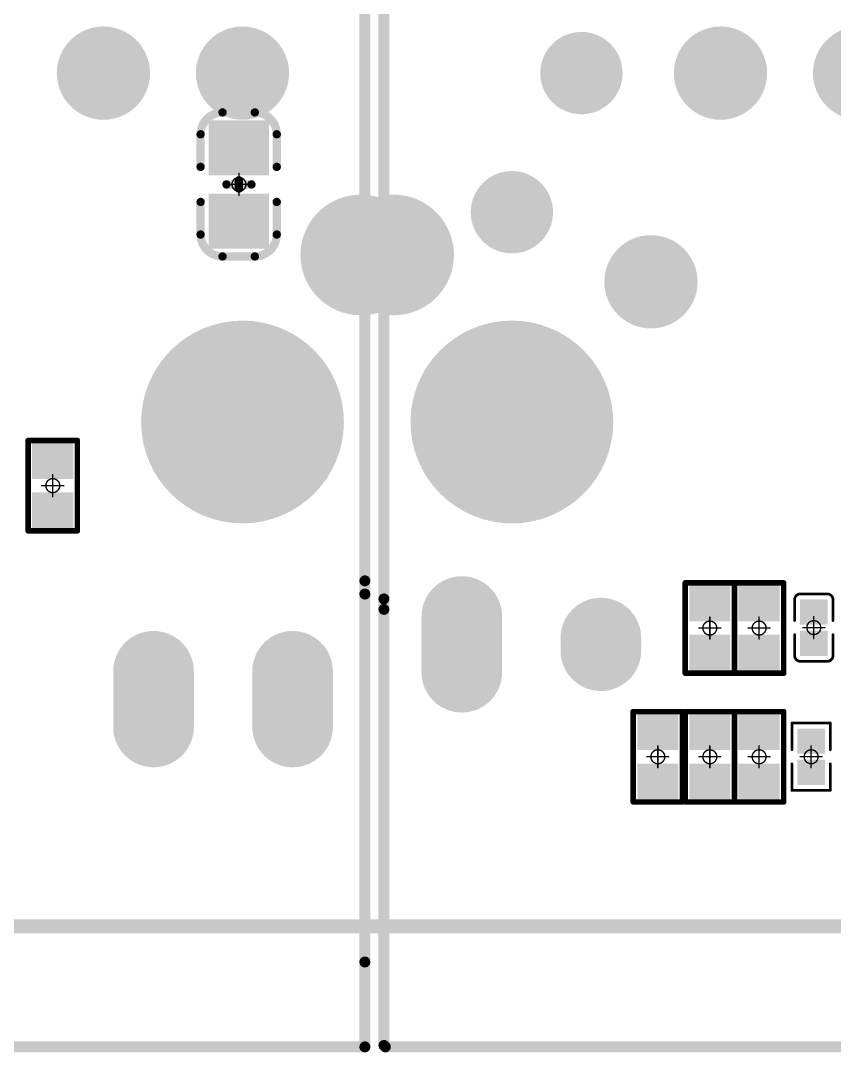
# Model space of a CAD drawing. Header units: millimetres. Extents: x 19.13 to 23.12, y 5.07 to 8.34.
# Drawn here: x 21.675 to 22.26, y 5.068 to 5.81 of the extents above; entities that cross this region are included whole.
import ezdxf

# ---------------------------------------------------------------- set-up
doc = ezdxf.new("R2010")
doc.units = ezdxf.units.MM
doc.header["$MEASUREMENT"] = 0
for name, color, linetype in [('BottomLayer', 5, 'Continuous'), ('BottomOverlay', 54, 'Continuous'), ('BottomPaste', 16, 'Continuous'), ('BottomSolder', 6, 'Continuous'), ('KeepOutLayer', 6, 'Continuous'), ('Mechanical15', 56, 'Continuous'), ('MidLayer1', 16, 'Continuous'), ('MidLayer2', 76, 'Continuous'), ('MidLayer3', 90, 'Continuous'), ('MidLayer4', 156, 'Continuous'), ('MultiLayer', 9, 'Continuous'), ('TopLayer', 1, 'Continuous'), ('TopOverlay', 2, 'Continuous'), ('TopSolder', 216, 'Continuous')]:
    doc.layers.add(name, color=color, linetype=linetype)

# ---------------------------------------------------------------- blocks, each defined once
blk = doc.blocks.new('RJ45____POE_33')
at = {"layer": 'BottomLayer'}
for points, const_width in [([(-0.08976, -0.17, 1), (-0.06024, -0.17, 1)], 0.02953), ([(0.01024, -0.17, 1), (0.03976, -0.17, 1)], 0.02953), ([(-0.1878, -0.17, 1), (-0.1622, -0.17, 1)], 0.02559), ([(-0.2378, -0.27, 1), (-0.2122, -0.27, 1)], 0.02559), ([(-0.32972, -0.30071, 1), (-0.29035, -0.30071, 1)], 0.03937), ([(-0.13976, -0.32, 1), (-0.11024, -0.32, 1)], 0.02953), ([(-0.25945, -0.42079, 1), (-0.19055, -0.42079, 1)], 0.0689), ([(-0.27352, -0.56063, 1), (-0.24852, -0.56063, 1)], 0.025), ([(-0.17352, -0.5761, 1), (-0.14852, -0.5761, 1)], 0.025), ([(-0.17352, -0.58516, 1), (-0.14852, -0.58516, 1)], 0.025), ([(-0.27352, -0.60063, 1), (-0.24852, -0.60063, 1)], 0.025)]:
    blk.add_lwpolyline(points, format="xyb", close=True, dxfattribs=dict(at, const_width=const_width))
at = {"layer": 'BottomLayer', "const_width": 0.05}
for points in [[(-0.26102, -0.60063), (-0.26102, -0.56063)], [(-0.16102, -0.58516), (-0.16102, -0.5761)]]:
    blk.add_lwpolyline(points, dxfattribs=at)
at = {"layer": 'BottomSolder'}
for points, const_width in [([(-0.1898, -0.17, 1), (-0.1602, -0.17, 1)], 0.02959), ([(-0.09176, -0.17, 1), (-0.05824, -0.17, 1)], 0.03353), ([(0.00824, -0.17, 1), (0.04176, -0.17, 1)], 0.03353), ([(-0.2398, -0.27, 1), (-0.2102, -0.27, 1)], 0.02959), ([(-0.33172, -0.30071, 1), (-0.28835, -0.30071, 1)], 0.04337), ([(-0.14176, -0.32, 1), (-0.10824, -0.32, 1)], 0.03353), ([(-0.26145, -0.42079, 1), (-0.18855, -0.42079, 1)], 0.0729), ([(-0.27552, -0.56063, 1), (-0.24652, -0.56063, 1)], 0.029), ([(-0.17552, -0.5761, 1), (-0.14652, -0.5761, 1)], 0.029), ([(-0.17552, -0.58516, 1), (-0.14652, -0.58516, 1)], 0.029), ([(-0.27552, -0.60063, 1), (-0.24652, -0.60063, 1)], 0.029)]:
    blk.add_lwpolyline(points, format="xyb", close=True, dxfattribs=dict(at, const_width=const_width))
at = {"layer": 'BottomSolder', "const_width": 0.058}
for points in [[(-0.26102, -0.60063), (-0.26102, -0.56063)], [(-0.16102, -0.58516), (-0.16102, -0.5761)]]:
    blk.add_lwpolyline(points, dxfattribs=at)
at = {"layer": 'MidLayer1'}
for points, const_width in [([(-0.08976, -0.17, 1), (-0.06024, -0.17, 1)], 0.02953), ([(0.01024, -0.17, 1), (0.03976, -0.17, 1)], 0.02953), ([(-0.1878, -0.17, 1), (-0.1622, -0.17, 1)], 0.02559), ([(-0.2378, -0.27, 1), (-0.2122, -0.27, 1)], 0.02559), ([(-0.32972, -0.30071, 1), (-0.29035, -0.30071, 1)], 0.03937), ([(-0.13976, -0.32, 1), (-0.11024, -0.32, 1)], 0.02953), ([(-0.25945, -0.42079, 1), (-0.19055, -0.42079, 1)], 0.0689), ([(-0.27352, -0.56063, 1), (-0.24852, -0.56063, 1)], 0.025), ([(-0.17352, -0.5761, 1), (-0.14852, -0.5761, 1)], 0.025), ([(-0.17352, -0.58516, 1), (-0.14852, -0.58516, 1)], 0.025), ([(-0.27352, -0.60063, 1), (-0.24852, -0.60063, 1)], 0.025)]:
    blk.add_lwpolyline(points, format="xyb", close=True, dxfattribs=dict(at, const_width=const_width))
at = {"layer": 'MidLayer1', "const_width": 0.05}
for points in [[(-0.26102, -0.60063), (-0.26102, -0.56063)], [(-0.16102, -0.58516), (-0.16102, -0.5761)]]:
    blk.add_lwpolyline(points, dxfattribs=at)
at = {"layer": 'MidLayer2'}
for points, const_width in [([(-0.08976, -0.17, 1), (-0.06024, -0.17, 1)], 0.02953), ([(0.01024, -0.17, 1), (0.03976, -0.17, 1)], 0.02953), ([(-0.1878, -0.17, 1), (-0.1622, -0.17, 1)], 0.02559), ([(-0.2378, -0.27, 1), (-0.2122, -0.27, 1)], 0.02559), ([(-0.32972, -0.30071, 1), (-0.29035, -0.30071, 1)], 0.03937), ([(-0.13976, -0.32, 1), (-0.11024, -0.32, 1)], 0.02953), ([(-0.25945, -0.42079, 1), (-0.19055, -0.42079, 1)], 0.0689), ([(-0.27352, -0.56063, 1), (-0.24852, -0.56063, 1)], 0.025), ([(-0.17352, -0.5761, 1), (-0.14852, -0.5761, 1)], 0.025), ([(-0.17352, -0.58516, 1), (-0.14852, -0.58516, 1)], 0.025), ([(-0.27352, -0.60063, 1), (-0.24852, -0.60063, 1)], 0.025)]:
    blk.add_lwpolyline(points, format="xyb", close=True, dxfattribs=dict(at, const_width=const_width))
at = {"layer": 'MidLayer2', "const_width": 0.05}
for points in [[(-0.26102, -0.60063), (-0.26102, -0.56063)], [(-0.16102, -0.58516), (-0.16102, -0.5761)]]:
    blk.add_lwpolyline(points, dxfattribs=at)
at = {"layer": 'MidLayer3'}
for points, const_width in [([(-0.08976, -0.17, 1), (-0.06024, -0.17, 1)], 0.02953), ([(0.01024, -0.17, 1), (0.03976, -0.17, 1)], 0.02953), ([(-0.1878, -0.17, 1), (-0.1622, -0.17, 1)], 0.02559), ([(-0.2378, -0.27, 1), (-0.2122, -0.27, 1)], 0.02559), ([(-0.32972, -0.30071, 1), (-0.29035, -0.30071, 1)], 0.03937), ([(-0.13976, -0.32, 1), (-0.11024, -0.32, 1)], 0.02953), ([(-0.25945, -0.42079, 1), (-0.19055, -0.42079, 1)], 0.0689), ([(-0.27352, -0.56063, 1), (-0.24852, -0.56063, 1)], 0.025), ([(-0.17352, -0.5761, 1), (-0.14852, -0.5761, 1)], 0.025), ([(-0.17352, -0.58516, 1), (-0.14852, -0.58516, 1)], 0.025), ([(-0.27352, -0.60063, 1), (-0.24852, -0.60063, 1)], 0.025)]:
    blk.add_lwpolyline(points, format="xyb", close=True, dxfattribs=dict(at, const_width=const_width))
at = {"layer": 'MidLayer3', "const_width": 0.05}
for points in [[(-0.26102, -0.60063), (-0.26102, -0.56063)], [(-0.16102, -0.58516), (-0.16102, -0.5761)]]:
    blk.add_lwpolyline(points, dxfattribs=at)
at = {"layer": 'MidLayer4'}
for points, const_width in [([(-0.08976, -0.17, 1), (-0.06024, -0.17, 1)], 0.02953), ([(0.01024, -0.17, 1), (0.03976, -0.17, 1)], 0.02953), ([(-0.1878, -0.17, 1), (-0.1622, -0.17, 1)], 0.02559), ([(-0.2378, -0.27, 1), (-0.2122, -0.27, 1)], 0.02559), ([(-0.32972, -0.30071, 1), (-0.29035, -0.30071, 1)], 0.03937), ([(-0.13976, -0.32, 1), (-0.11024, -0.32, 1)], 0.02953), ([(-0.25945, -0.42079, 1), (-0.19055, -0.42079, 1)], 0.0689), ([(-0.27352, -0.56063, 1), (-0.24852, -0.56063, 1)], 0.025), ([(-0.17352, -0.5761, 1), (-0.14852, -0.5761, 1)], 0.025), ([(-0.17352, -0.58516, 1), (-0.14852, -0.58516, 1)], 0.025), ([(-0.27352, -0.60063, 1), (-0.24852, -0.60063, 1)], 0.025)]:
    blk.add_lwpolyline(points, format="xyb", close=True, dxfattribs=dict(at, const_width=const_width))
at = {"layer": 'MidLayer4', "const_width": 0.05}
for points in [[(-0.26102, -0.60063), (-0.26102, -0.56063)], [(-0.16102, -0.58516), (-0.16102, -0.5761)]]:
    blk.add_lwpolyline(points, dxfattribs=at)
at = {"layer": 'MultiLayer'}
for points, const_width in [([(-0.08976, -0.17, 1), (-0.06024, -0.17, 1)], 0.02953), ([(0.01024, -0.17, 1), (0.03976, -0.17, 1)], 0.02953), ([(-0.1878, -0.17, 1), (-0.1622, -0.17, 1)], 0.02559), ([(-0.2378, -0.27, 1), (-0.2122, -0.27, 1)], 0.02559), ([(-0.32972, -0.30071, 1), (-0.29035, -0.30071, 1)], 0.03937), ([(-0.13976, -0.32, 1), (-0.11024, -0.32, 1)], 0.02953), ([(-0.25945, -0.42079, 1), (-0.19055, -0.42079, 1)], 0.0689), ([(-0.27352, -0.56063, 1), (-0.24852, -0.56063, 1)], 0.025), ([(-0.17352, -0.5761, 1), (-0.14852, -0.5761, 1)], 0.025), ([(-0.17352, -0.58516, 1), (-0.14852, -0.58516, 1)], 0.025), ([(-0.27352, -0.60063, 1), (-0.24852, -0.60063, 1)], 0.025)]:
    blk.add_lwpolyline(points, format="xyb", close=True, dxfattribs=dict(at, const_width=const_width))
at = {"layer": 'MultiLayer', "const_width": 0.05}
for points in [[(-0.26102, -0.60063), (-0.26102, -0.56063)], [(-0.16102, -0.58516), (-0.16102, -0.5761)]]:
    blk.add_lwpolyline(points, dxfattribs=at)
at = {"layer": 'TopLayer'}
for points, const_width in [([(-0.08976, -0.17, 1), (-0.06024, -0.17, 1)], 0.02953), ([(0.01024, -0.17, 1), (0.03976, -0.17, 1)], 0.02953), ([(-0.1878, -0.17, 1), (-0.1622, -0.17, 1)], 0.02559), ([(-0.2378, -0.27, 1), (-0.2122, -0.27, 1)], 0.02559), ([(-0.32972, -0.30071, 1), (-0.29035, -0.30071, 1)], 0.03937), ([(-0.13976, -0.32, 1), (-0.11024, -0.32, 1)], 0.02953), ([(-0.25945, -0.42079, 1), (-0.19055, -0.42079, 1)], 0.0689), ([(-0.27352, -0.56063, 1), (-0.24852, -0.56063, 1)], 0.025), ([(-0.17352, -0.5761, 1), (-0.14852, -0.5761, 1)], 0.025), ([(-0.17352, -0.58516, 1), (-0.14852, -0.58516, 1)], 0.025), ([(-0.27352, -0.60063, 1), (-0.24852, -0.60063, 1)], 0.025)]:
    blk.add_lwpolyline(points, format="xyb", close=True, dxfattribs=dict(at, const_width=const_width))
at = {"layer": 'TopLayer', "const_width": 0.05}
for points in [[(-0.26102, -0.60063), (-0.26102, -0.56063)], [(-0.16102, -0.58516), (-0.16102, -0.5761)]]:
    blk.add_lwpolyline(points, dxfattribs=at)
at = {"layer": 'TopOverlay', "const_width": 0.00787}
for points in [[(-0.317, -0.55547), (-0.317, -0.02459)], [(-0.317, -0.86897), (-0.317, -0.54797)], [(-0.317, -0.86897), (-0.316, -0.86997)], [(-0.316, -0.86997), (0.313, -0.86997)]]:
    blk.add_lwpolyline(points, dxfattribs=at)
at = {"layer": 'TopOverlay', "const_width": 0.00394}
for points in [[(-0.31897, -0.54797, 1), (-0.31503, -0.54797, 1)], [(-0.31897, -0.55547, 1), (-0.31503, -0.55547, 1)], [(-0.31897, -0.86897, 1), (-0.31503, -0.86897, 1)], [(-0.31897, -0.86897, 1), (-0.31503, -0.86897, 1)], [(-0.31797, -0.86997, 1), (-0.31403, -0.86997, 1)], [(-0.31797, -0.86997, 1), (-0.31403, -0.86997, 1)]]:
    blk.add_lwpolyline(points, format="xyb", close=True, dxfattribs=at)
at = {"layer": 'TopSolder'}
for points, const_width in [([(-0.1898, -0.17, 1), (-0.1602, -0.17, 1)], 0.02959), ([(-0.09176, -0.17, 1), (-0.05824, -0.17, 1)], 0.03353), ([(0.00824, -0.17, 1), (0.04176, -0.17, 1)], 0.03353), ([(-0.2398, -0.27, 1), (-0.2102, -0.27, 1)], 0.02959), ([(-0.33172, -0.30071, 1), (-0.28835, -0.30071, 1)], 0.04337), ([(-0.14176, -0.32, 1), (-0.10824, -0.32, 1)], 0.03353), ([(-0.26145, -0.42079, 1), (-0.18855, -0.42079, 1)], 0.0729), ([(-0.27552, -0.56063, 1), (-0.24652, -0.56063, 1)], 0.029), ([(-0.17552, -0.5761, 1), (-0.14652, -0.5761, 1)], 0.029), ([(-0.17552, -0.58516, 1), (-0.14652, -0.58516, 1)], 0.029), ([(-0.27552, -0.60063, 1), (-0.24652, -0.60063, 1)], 0.029)]:
    blk.add_lwpolyline(points, format="xyb", close=True, dxfattribs=dict(at, const_width=const_width))
at = {"layer": 'TopSolder', "const_width": 0.058}
for points in [[(-0.26102, -0.60063), (-0.26102, -0.56063)], [(-0.16102, -0.58516), (-0.16102, -0.5761)]]:
    blk.add_lwpolyline(points, dxfattribs=at)
blk = doc.blocks.new('RJ45____HR911130A_34')
at = {"layer": 'BottomLayer'}
for points, const_width in [([(0.11024, -0.17, 1), (0.13976, -0.17, 1)], 0.02953), ([(0.21024, -0.17, 1), (0.23976, -0.17, 1)], 0.02953), ([(0.29035, -0.30071, 1), (0.32972, -0.30071, 1)], 0.03937), ([(0.19055, -0.42079, 1), (0.25945, -0.42079, 1)], 0.0689), ([(0.14852, -0.6, 1), (0.17352, -0.6, 1)], 0.025), ([(0.24852, -0.6, 1), (0.27352, -0.6, 1)], 0.025), ([(0.14852, -0.64, 1), (0.17352, -0.64, 1)], 0.025), ([(0.24852, -0.64, 1), (0.27352, -0.64, 1)], 0.025)]:
    blk.add_lwpolyline(points, format="xyb", close=True, dxfattribs=dict(at, const_width=const_width))
at = {"layer": 'BottomLayer', "const_width": 0.05}
for points in [[(0.16102, -0.64), (0.16102, -0.6)], [(0.26102, -0.64), (0.26102, -0.6)]]:
    blk.add_lwpolyline(points, dxfattribs=at)
at = {"layer": 'BottomSolder'}
for points, const_width in [([(0.10824, -0.17, 1), (0.14176, -0.17, 1)], 0.03353), ([(0.20824, -0.17, 1), (0.24176, -0.17, 1)], 0.03353), ([(0.28835, -0.30071, 1), (0.33172, -0.30071, 1)], 0.04337), ([(0.18855, -0.42079, 1), (0.26145, -0.42079, 1)], 0.0729), ([(0.14652, -0.6, 1), (0.17552, -0.6, 1)], 0.029), ([(0.24652, -0.6, 1), (0.27552, -0.6, 1)], 0.029), ([(0.14652, -0.64, 1), (0.17552, -0.64, 1)], 0.029), ([(0.24652, -0.64, 1), (0.27552, -0.64, 1)], 0.029)]:
    blk.add_lwpolyline(points, format="xyb", close=True, dxfattribs=dict(at, const_width=const_width))
at = {"layer": 'BottomSolder', "const_width": 0.058}
for points in [[(0.16102, -0.64), (0.16102, -0.6)], [(0.26102, -0.64), (0.26102, -0.6)]]:
    blk.add_lwpolyline(points, dxfattribs=at)
at = {"layer": 'MidLayer1'}
for points, const_width in [([(0.11024, -0.17, 1), (0.13976, -0.17, 1)], 0.02953), ([(0.21024, -0.17, 1), (0.23976, -0.17, 1)], 0.02953), ([(0.29035, -0.30071, 1), (0.32972, -0.30071, 1)], 0.03937), ([(0.19055, -0.42079, 1), (0.25945, -0.42079, 1)], 0.0689), ([(0.14852, -0.6, 1), (0.17352, -0.6, 1)], 0.025), ([(0.24852, -0.6, 1), (0.27352, -0.6, 1)], 0.025), ([(0.14852, -0.64, 1), (0.17352, -0.64, 1)], 0.025), ([(0.24852, -0.64, 1), (0.27352, -0.64, 1)], 0.025)]:
    blk.add_lwpolyline(points, format="xyb", close=True, dxfattribs=dict(at, const_width=const_width))
at = {"layer": 'MidLayer1', "const_width": 0.05}
for points in [[(0.16102, -0.64), (0.16102, -0.6)], [(0.26102, -0.64), (0.26102, -0.6)]]:
    blk.add_lwpolyline(points, dxfattribs=at)
at = {"layer": 'MidLayer2'}
for points, const_width in [([(0.11024, -0.17, 1), (0.13976, -0.17, 1)], 0.02953), ([(0.21024, -0.17, 1), (0.23976, -0.17, 1)], 0.02953), ([(0.29035, -0.30071, 1), (0.32972, -0.30071, 1)], 0.03937), ([(0.19055, -0.42079, 1), (0.25945, -0.42079, 1)], 0.0689), ([(0.14852, -0.6, 1), (0.17352, -0.6, 1)], 0.025), ([(0.24852, -0.6, 1), (0.27352, -0.6, 1)], 0.025), ([(0.14852, -0.64, 1), (0.17352, -0.64, 1)], 0.025), ([(0.24852, -0.64, 1), (0.27352, -0.64, 1)], 0.025)]:
    blk.add_lwpolyline(points, format="xyb", close=True, dxfattribs=dict(at, const_width=const_width))
at = {"layer": 'MidLayer2', "const_width": 0.05}
for points in [[(0.16102, -0.64), (0.16102, -0.6)], [(0.26102, -0.64), (0.26102, -0.6)]]:
    blk.add_lwpolyline(points, dxfattribs=at)
at = {"layer": 'MidLayer3'}
for points, const_width in [([(0.11024, -0.17, 1), (0.13976, -0.17, 1)], 0.02953), ([(0.21024, -0.17, 1), (0.23976, -0.17, 1)], 0.02953), ([(0.29035, -0.30071, 1), (0.32972, -0.30071, 1)], 0.03937), ([(0.19055, -0.42079, 1), (0.25945, -0.42079, 1)], 0.0689), ([(0.14852, -0.6, 1), (0.17352, -0.6, 1)], 0.025), ([(0.24852, -0.6, 1), (0.27352, -0.6, 1)], 0.025), ([(0.14852, -0.64, 1), (0.17352, -0.64, 1)], 0.025), ([(0.24852, -0.64, 1), (0.27352, -0.64, 1)], 0.025)]:
    blk.add_lwpolyline(points, format="xyb", close=True, dxfattribs=dict(at, const_width=const_width))
at = {"layer": 'MidLayer3', "const_width": 0.05}
for points in [[(0.16102, -0.64), (0.16102, -0.6)], [(0.26102, -0.64), (0.26102, -0.6)]]:
    blk.add_lwpolyline(points, dxfattribs=at)
at = {"layer": 'MidLayer4'}
for points, const_width in [([(0.11024, -0.17, 1), (0.13976, -0.17, 1)], 0.02953), ([(0.21024, -0.17, 1), (0.23976, -0.17, 1)], 0.02953), ([(0.29035, -0.30071, 1), (0.32972, -0.30071, 1)], 0.03937), ([(0.19055, -0.42079, 1), (0.25945, -0.42079, 1)], 0.0689), ([(0.14852, -0.6, 1), (0.17352, -0.6, 1)], 0.025), ([(0.24852, -0.6, 1), (0.27352, -0.6, 1)], 0.025), ([(0.14852, -0.64, 1), (0.17352, -0.64, 1)], 0.025), ([(0.24852, -0.64, 1), (0.27352, -0.64, 1)], 0.025)]:
    blk.add_lwpolyline(points, format="xyb", close=True, dxfattribs=dict(at, const_width=const_width))
at = {"layer": 'MidLayer4', "const_width": 0.05}
for points in [[(0.16102, -0.64), (0.16102, -0.6)], [(0.26102, -0.64), (0.26102, -0.6)]]:
    blk.add_lwpolyline(points, dxfattribs=at)
at = {"layer": 'MultiLayer'}
for points, const_width in [([(0.11024, -0.17, 1), (0.13976, -0.17, 1)], 0.02953), ([(0.21024, -0.17, 1), (0.23976, -0.17, 1)], 0.02953), ([(0.29035, -0.30071, 1), (0.32972, -0.30071, 1)], 0.03937), ([(0.19055, -0.42079, 1), (0.25945, -0.42079, 1)], 0.0689), ([(0.14852, -0.6, 1), (0.17352, -0.6, 1)], 0.025), ([(0.24852, -0.6, 1), (0.27352, -0.6, 1)], 0.025), ([(0.14852, -0.64, 1), (0.17352, -0.64, 1)], 0.025), ([(0.24852, -0.64, 1), (0.27352, -0.64, 1)], 0.025)]:
    blk.add_lwpolyline(points, format="xyb", close=True, dxfattribs=dict(at, const_width=const_width))
at = {"layer": 'MultiLayer', "const_width": 0.05}
for points in [[(0.16102, -0.64), (0.16102, -0.6)], [(0.26102, -0.64), (0.26102, -0.6)]]:
    blk.add_lwpolyline(points, dxfattribs=at)
at = {"layer": 'TopLayer'}
for points, const_width in [([(0.11024, -0.17, 1), (0.13976, -0.17, 1)], 0.02953), ([(0.21024, -0.17, 1), (0.23976, -0.17, 1)], 0.02953), ([(0.29035, -0.30071, 1), (0.32972, -0.30071, 1)], 0.03937), ([(0.19055, -0.42079, 1), (0.25945, -0.42079, 1)], 0.0689), ([(0.14852, -0.6, 1), (0.17352, -0.6, 1)], 0.025), ([(0.24852, -0.6, 1), (0.27352, -0.6, 1)], 0.025), ([(0.14852, -0.64, 1), (0.17352, -0.64, 1)], 0.025), ([(0.24852, -0.64, 1), (0.27352, -0.64, 1)], 0.025)]:
    blk.add_lwpolyline(points, format="xyb", close=True, dxfattribs=dict(at, const_width=const_width))
at = {"layer": 'TopLayer', "const_width": 0.05}
for points in [[(0.16102, -0.64), (0.16102, -0.6)], [(0.26102, -0.64), (0.26102, -0.6)]]:
    blk.add_lwpolyline(points, dxfattribs=at)
at = {"layer": 'TopOverlay', "const_width": 0.00787}
for points in [[(0.313, -0.54447), (0.313, -0.02459)], [(0.313, -0.80897), (0.313, -0.53497)], [(0.313, -0.86997), (0.313, -0.80897)], [(-0.316, -0.86997), (0.313, -0.86997)]]:
    blk.add_lwpolyline(points, dxfattribs=at)
at = {"layer": 'TopOverlay', "const_width": 0.00394}
for points in [[(0.31103, -0.53497, 1), (0.31497, -0.53497, 1)], [(0.31103, -0.54447, 1), (0.31497, -0.54447, 1)], [(0.31103, -0.80897, 1), (0.31497, -0.80897, 1)], [(0.31103, -0.80897, 1), (0.31497, -0.80897, 1)], [(0.31103, -0.86997, 1), (0.31497, -0.86997, 1)], [(0.31103, -0.86997, 1), (0.31497, -0.86997, 1)]]:
    blk.add_lwpolyline(points, format="xyb", close=True, dxfattribs=at)
at = {"layer": 'TopSolder'}
for points, const_width in [([(0.10824, -0.17, 1), (0.14176, -0.17, 1)], 0.03353), ([(0.20824, -0.17, 1), (0.24176, -0.17, 1)], 0.03353), ([(0.28835, -0.30071, 1), (0.33172, -0.30071, 1)], 0.04337), ([(0.18855, -0.42079, 1), (0.26145, -0.42079, 1)], 0.0729), ([(0.14652, -0.6, 1), (0.17552, -0.6, 1)], 0.029), ([(0.24652, -0.6, 1), (0.27552, -0.6, 1)], 0.029), ([(0.14652, -0.64, 1), (0.17552, -0.64, 1)], 0.029), ([(0.24652, -0.64, 1), (0.27552, -0.64, 1)], 0.029)]:
    blk.add_lwpolyline(points, format="xyb", close=True, dxfattribs=dict(at, const_width=const_width))
at = {"layer": 'TopSolder', "const_width": 0.058}
for points in [[(0.16102, -0.64), (0.16102, -0.6)], [(0.26102, -0.64), (0.26102, -0.6)]]:
    blk.add_lwpolyline(points, dxfattribs=at)
blk = doc.blocks.new('C0603_B_122')
at = {"layer": 'BottomLayer'}
for points in [[(-0.04213, -0.01772), (-0.01063, -0.01772), (-0.04213, 0.01772), (-0.01063, 0.01772)], [(0.01063, -0.01772), (0.04213, -0.01772), (0.01063, 0.01772), (0.04213, 0.01772)]]:
    blk.add_solid(points, dxfattribs=at)
at = {"layer": 'BottomOverlay', "const_width": 0.00598}
for points in [[(-0.05177, 0.01181, -0.414213), (-0.03602, 0.02756)], [(0.03602, 0.02756, -0.414213), (0.05177, 0.01181)], [(-0.03602, -0.02717, -0.414213), (-0.05177, -0.01142)], [(0.05177, -0.01142, -0.414213), (0.03602, -0.02717)]]:
    blk.add_lwpolyline(points, format="xyb", dxfattribs=at)
at = {"layer": 'BottomOverlay'}
for points, const_width in [([(-0.0126, 0.02756), (-0.03602, 0.02756)], 0.00598), ([(0.03602, 0.02756), (0.0126, 0.02756)], 0.00598), ([(-0.05177, -0.01142), (-0.05177, 0.01181)], 0.00598), ([(0, -0.009), (0, 0.009)], 0.006), ([(0.05177, -0.01142), (0.05177, 0.01181)], 0.00598), ([(0, 0), (-0.003, 0)], 0.006), ([(0.003, 0), (0, 0)], 0.006), ([(-0.0126, -0.02717), (-0.03602, -0.02717)], 0.00598), ([(0.03602, -0.02717), (0.0126, -0.02717)], 0.00598)]:
    blk.add_lwpolyline(points, dxfattribs=dict(at, const_width=const_width))
for points, const_width in [([(-0.03752, 0.02756, 1), (-0.03453, 0.02756, 1)], 0.00299), ([(-0.03752, 0.02756, 1), (-0.03453, 0.02756, 1)], 0.00299), ([(-0.01409, 0.02756, 1), (-0.0111, 0.02756, 1)], 0.00299), ([(0.0111, 0.02756, 1), (0.01409, 0.02756, 1)], 0.00299), ([(0.03453, 0.02756, 1), (0.03752, 0.02756, 1)], 0.00299), ([(0.03453, 0.02756, 1), (0.03752, 0.02756, 1)], 0.00299), ([(-0.05327, 0.01181, 1), (-0.05028, 0.01181, 1)], 0.00299), ([(-0.05327, 0.01181, 1), (-0.05028, 0.01181, 1)], 0.00299), ([(-0.0015, 0.009, 1), (0.0015, 0.009, 1)], 0.003), ([(0.05028, 0.01181, 1), (0.05327, 0.01181, 1)], 0.00299), ([(0.05028, 0.01181, 1), (0.05327, 0.01181, 1)], 0.00299), ([(-0.0045, 0, 1), (-0.0015, 0, 1)], 0.003), ([(-0.0015, 0, 1), (0.0015, 0, 1)], 0.003), ([(-0.0015, 0, 1), (0.0015, 0, 1)], 0.003), ([(0.0015, 0, 1), (0.0045, 0, 1)], 0.003), ([(-0.0015, -0.009, 1), (0.0015, -0.009, 1)], 0.003), ([(-0.05327, -0.01142, 1), (-0.05028, -0.01142, 1)], 0.00299), ([(-0.05327, -0.01142, 1), (-0.05028, -0.01142, 1)], 0.00299), ([(0.05028, -0.01142, 1), (0.05327, -0.01142, 1)], 0.00299), ([(0.05028, -0.01142, 1), (0.05327, -0.01142, 1)], 0.00299), ([(-0.03752, -0.02717, 1), (-0.03453, -0.02717, 1)], 0.00299), ([(-0.03752, -0.02717, 1), (-0.03453, -0.02717, 1)], 0.00299), ([(-0.01409, -0.02717, 1), (-0.0111, -0.02717, 1)], 0.00299), ([(0.0111, -0.02717, 1), (0.01409, -0.02717, 1)], 0.00299), ([(0.03453, -0.02717, 1), (0.03752, -0.02717, 1)], 0.00299), ([(0.03453, -0.02717, 1), (0.03752, -0.02717, 1)], 0.00299)]:
    blk.add_lwpolyline(points, format="xyb", close=True, dxfattribs=dict(at, const_width=const_width))
at = {"layer": 'BottomPaste'}
for points in [[(-0.04213, -0.01772), (-0.01063, -0.01772), (-0.04213, 0.01772), (-0.01063, 0.01772)], [(0.01063, -0.01772), (0.04213, -0.01772), (0.01063, 0.01772), (0.04213, 0.01772)]]:
    blk.add_solid(points, dxfattribs=at)
at = {"layer": 'BottomSolder'}
for points in [[(-0.04613, -0.02172), (-0.00663, -0.02172), (-0.04613, 0.02172), (-0.00663, 0.02172)], [(0.00663, -0.02172), (0.04613, -0.02172), (0.00663, 0.02172), (0.04613, 0.02172)]]:
    blk.add_solid(points, dxfattribs=at)
at = {"layer": 'Mechanical15', "const_width": 0.001}
for points in [[(0, -0.00788), (0, 0.00787)], [(0.00788, 0), (-0.00787, 0)]]:
    blk.add_lwpolyline(points, dxfattribs=at)
at = {"layer": 'Mechanical15'}
for points, const_width in [([(-0.00025, 0.00787, 1), (0.00025, 0.00787, 1)], 0.0005), ([(-0.00812, 0, 1), (-0.00762, 0, 1)], 0.0005), ([(0.005, 0, 1), (-0.005, 0, 1)], 0.001), ([(-0.00525, 0, 1), (-0.00475, 0, 1)], 0.0005), ([(0.00475, 0, 1), (0.00525, 0, 1)], 0.0005), ([(0.00763, 0, 1), (0.00813, 0, 1)], 0.0005), ([(-0.00025, -0.00788, 1), (0.00025, -0.00788, 1)], 0.0005)]:
    blk.add_lwpolyline(points, format="xyb", close=True, dxfattribs=dict(at, const_width=const_width))
blk = doc.blocks.new('C0201_B_141')
at = {"layer": 'BottomLayer'}
for points in [[(-0.01831, -0.00787), (-0.00413, -0.00787), (-0.01831, 0.00787), (-0.00413, 0.00787)], [(0.00413, -0.00787), (0.01831, -0.00787), (0.00413, 0.00787), (0.01831, 0.00787)]]:
    blk.add_solid(points, dxfattribs=at)
at = {"layer": 'BottomOverlay', "const_width": 0.00197}
for points in [[(-0.02421, 0.0097, -0.414214), (-0.02013, 0.01378)], [(0.02013, 0.01378, -0.414214), (0.02421, 0.0097)], [(-0.02013, -0.01378, -0.414214), (-0.02421, -0.0097)], [(0.02421, -0.0097, -0.414214), (0.02013, -0.01378)]]:
    blk.add_lwpolyline(points, format="xyb", dxfattribs=at)
for points in [[(-0.02421, -0.0097), (-0.02421, 0.0097)], [(-0.00512, 0.01378), (-0.02013, 0.01378)], [(0.02013, 0.01378), (0.00512, 0.01378)], [(0.02421, -0.0097), (0.02421, 0.0097)], [(-0.00512, -0.01378), (-0.02013, -0.01378)], [(0.02013, -0.01378), (0.00512, -0.01378)]]:
    blk.add_lwpolyline(points, dxfattribs=at)
at = {"layer": 'BottomOverlay', "const_width": 0.000984}
for points in [[(-0.0247, 0.0097, 1), (-0.02372, 0.0097, 1)], [(-0.0247, 0.0097, 1), (-0.02372, 0.0097, 1)], [(-0.02062, 0.01378, 1), (-0.01964, 0.01378, 1)], [(-0.02062, 0.01378, 1), (-0.01964, 0.01378, 1)], [(-0.00561, 0.01378, 1), (-0.00463, 0.01378, 1)], [(0.00463, 0.01378, 1), (0.00561, 0.01378, 1)], [(0.01964, 0.01378, 1), (0.02062, 0.01378, 1)], [(0.01964, 0.01378, 1), (0.02062, 0.01378, 1)], [(0.02372, 0.0097, 1), (0.0247, 0.0097, 1)], [(0.02372, 0.0097, 1), (0.0247, 0.0097, 1)], [(-0.0247, -0.0097, 1), (-0.02372, -0.0097, 1)], [(-0.0247, -0.0097, 1), (-0.02372, -0.0097, 1)], [(-0.02062, -0.01378, 1), (-0.01964, -0.01378, 1)], [(-0.02062, -0.01378, 1), (-0.01964, -0.01378, 1)], [(-0.00561, -0.01378, 1), (-0.00463, -0.01378, 1)], [(0.00463, -0.01378, 1), (0.00561, -0.01378, 1)], [(0.01964, -0.01378, 1), (0.02062, -0.01378, 1)], [(0.01964, -0.01378, 1), (0.02062, -0.01378, 1)], [(0.02372, -0.0097, 1), (0.0247, -0.0097, 1)], [(0.02372, -0.0097, 1), (0.0247, -0.0097, 1)]]:
    blk.add_lwpolyline(points, format="xyb", close=True, dxfattribs=at)
at = {"layer": 'BottomPaste'}
for points in [[(-0.01831, -0.00787), (-0.00413, -0.00787), (-0.01831, 0.00787), (-0.00413, 0.00787)], [(0.00413, -0.00787), (0.01831, -0.00787), (0.00413, 0.00787), (0.01831, 0.00787)]]:
    blk.add_solid(points, dxfattribs=at)
at = {"layer": 'BottomSolder'}
for points in [[(-0.02031, -0.00987), (-0.00213, -0.00987), (-0.02031, 0.00987), (-0.00213, 0.00987)], [(0.00213, -0.00987), (0.02031, -0.00987), (0.00213, 0.00987), (0.02031, 0.00987)]]:
    blk.add_solid(points, dxfattribs=at)
at = {"layer": 'Mechanical15', "const_width": 0.001}
for points in [[(0, -0.00787), (0, 0.00787)], [(0.00787, 0), (-0.00787, 0)]]:
    blk.add_lwpolyline(points, dxfattribs=at)
at = {"layer": 'Mechanical15'}
for points, const_width in [([(-0.00025, 0.00787, 1), (0.00025, 0.00787, 1)], 0.0005), ([(-0.00812, 0, 1), (-0.00762, 0, 1)], 0.0005), ([(0.005, 0, 1), (-0.005, 0, 1)], 0.001), ([(-0.00525, 0, 1), (-0.00475, 0, 1)], 0.0005), ([(0.00475, 0, 1), (0.00525, 0, 1)], 0.0005), ([(0.00762, 0, 1), (0.00812, 0, 1)], 0.0005), ([(-0.00025, -0.00787, 1), (0.00025, -0.00787, 1)], 0.0005)]:
    blk.add_lwpolyline(points, format="xyb", close=True, dxfattribs=dict(at, const_width=const_width))
blk = doc.blocks.new('R0402_B_324')
at = {"layer": 'BottomLayer'}
for points in [[(-0.02657, -0.01083), (-0.00886, -0.01083), (-0.02657, 0.01082), (-0.00886, 0.01082)], [(0.00886, -0.01083), (0.02657, -0.01083), (0.00886, 0.01083), (0.02657, 0.01083)]]:
    blk.add_solid(points, dxfattribs=at)
at = {"layer": 'BottomOverlay', "const_width": 0.00394}
for points in [[(-0.03248, 0.01772), (0.03248, 0.01772)], [(-0.03248, 0.01772), (-0.03248, -0.01772)], [(0.03248, 0.01772), (0.03248, -0.01772)], [(-0.03248, -0.01772), (0.03248, -0.01772)]]:
    blk.add_lwpolyline(points, dxfattribs=at)
at = {"layer": 'BottomOverlay', "const_width": 0.00197}
for points in [[(-0.03346, 0.01772, 1), (-0.0315, 0.01772, 1)], [(-0.03346, 0.01772, 1), (-0.0315, 0.01772, 1)], [(0.0315, 0.01772, 1), (0.03346, 0.01772, 1)], [(0.0315, 0.01772, 1), (0.03346, 0.01772, 1)], [(-0.03346, -0.01772, 1), (-0.0315, -0.01772, 1)], [(-0.03346, -0.01772, 1), (-0.0315, -0.01772, 1)], [(0.0315, -0.01772, 1), (0.03346, -0.01772, 1)], [(0.0315, -0.01772, 1), (0.03346, -0.01772, 1)]]:
    blk.add_lwpolyline(points, format="xyb", close=True, dxfattribs=at)
at = {"layer": 'BottomPaste'}
for points in [[(-0.02657, -0.01083), (-0.00886, -0.01083), (-0.02657, 0.01082), (-0.00886, 0.01082)], [(0.00886, -0.01083), (0.02657, -0.01083), (0.00886, 0.01083), (0.02657, 0.01083)]]:
    blk.add_solid(points, dxfattribs=at)
at = {"layer": 'BottomSolder'}
for points in [[(-0.03057, -0.01483), (-0.00486, -0.01483), (-0.03057, 0.01482), (-0.00486, 0.01482)], [(0.00486, -0.01483), (0.03057, -0.01483), (0.00486, 0.01483), (0.03057, 0.01483)]]:
    blk.add_solid(points, dxfattribs=at)
at = {"layer": 'Mechanical15', "const_width": 0.001}
for points in [[(0, 0.00787), (0, -0.00787)], [(-0.00787, 0), (0.00787, 0)]]:
    blk.add_lwpolyline(points, dxfattribs=at)
at = {"layer": 'Mechanical15'}
for points, const_width in [([(-0.00025, 0.00787, 1), (0.00025, 0.00787, 1)], 0.0005), ([(-0.00812, 0, 1), (-0.00762, 0, 1)], 0.0005), ([(0.005, 0, 1), (-0.005, 0, 1)], 0.001), ([(-0.00525, 0, 1), (-0.00475, 0, 1)], 0.0005), ([(0.00475, 0, 1), (0.00525, 0, 1)], 0.0005), ([(0.00762, 0, 1), (0.00812, 0, 1)], 0.0005), ([(-0.00025, -0.00787, 1), (0.00025, -0.00787, 1)], 0.0005)]:
    blk.add_lwpolyline(points, format="xyb", close=True, dxfattribs=dict(at, const_width=const_width))
blk = doc.blocks.new('R0402_B_325')
at = {"layer": 'BottomLayer'}
for points in [[(-0.02657, -0.01083), (-0.00886, -0.01083), (-0.02657, 0.01082), (-0.00886, 0.01082)], [(0.00886, -0.01083), (0.02657, -0.01083), (0.00886, 0.01083), (0.02657, 0.01083)]]:
    blk.add_solid(points, dxfattribs=at)
at = {"layer": 'BottomOverlay', "const_width": 0.00394}
for points in [[(0.03248, 0.01772), (-0.03248, 0.01772)], [(-0.03248, -0.01772), (-0.03248, 0.01772)], [(0.03248, -0.01772), (0.03248, 0.01772)], [(0.03248, -0.01772), (-0.03248, -0.01772)]]:
    blk.add_lwpolyline(points, dxfattribs=at)
at = {"layer": 'BottomOverlay', "const_width": 0.00197}
for points in [[(-0.03346, 0.01772, 1), (-0.0315, 0.01772, 1)], [(-0.03346, 0.01772, 1), (-0.0315, 0.01772, 1)], [(0.0315, 0.01772, 1), (0.03346, 0.01772, 1)], [(0.0315, 0.01772, 1), (0.03346, 0.01772, 1)], [(-0.03346, -0.01772, 1), (-0.0315, -0.01772, 1)], [(-0.03346, -0.01772, 1), (-0.0315, -0.01772, 1)], [(0.0315, -0.01772, 1), (0.03346, -0.01772, 1)], [(0.0315, -0.01772, 1), (0.03346, -0.01772, 1)]]:
    blk.add_lwpolyline(points, format="xyb", close=True, dxfattribs=at)
at = {"layer": 'BottomPaste'}
for points in [[(-0.02657, -0.01083), (-0.00886, -0.01083), (-0.02657, 0.01082), (-0.00886, 0.01082)], [(0.00886, -0.01083), (0.02657, -0.01083), (0.00886, 0.01083), (0.02657, 0.01083)]]:
    blk.add_solid(points, dxfattribs=at)
at = {"layer": 'BottomSolder'}
for points in [[(-0.03057, -0.01483), (-0.00486, -0.01483), (-0.03057, 0.01482), (-0.00486, 0.01482)], [(0.00486, -0.01483), (0.03057, -0.01483), (0.00486, 0.01483), (0.03057, 0.01483)]]:
    blk.add_solid(points, dxfattribs=at)
at = {"layer": 'Mechanical15', "const_width": 0.001}
for points in [[(0, -0.00787), (0, 0.00787)], [(0.00787, 0), (-0.00787, 0)]]:
    blk.add_lwpolyline(points, dxfattribs=at)
at = {"layer": 'Mechanical15'}
for points, const_width in [([(-0.00025, 0.00787, 1), (0.00025, 0.00787, 1)], 0.0005), ([(-0.00812, 0, 1), (-0.00762, 0, 1)], 0.0005), ([(0.005, 0, 1), (-0.005, 0, 1)], 0.001), ([(-0.00525, 0, 1), (-0.00475, 0, 1)], 0.0005), ([(0.00475, 0, 1), (0.00525, 0, 1)], 0.0005), ([(0.00762, 0, 1), (0.00812, 0, 1)], 0.0005), ([(-0.00025, -0.00787, 1), (0.00025, -0.00787, 1)], 0.0005)]:
    blk.add_lwpolyline(points, format="xyb", close=True, dxfattribs=dict(at, const_width=const_width))
blk = doc.blocks.new('R0201_B_327')
at = {"layer": 'BottomLayer'}
for points in [[(-0.01831, -0.00787), (-0.00413, -0.00787), (-0.01831, 0.00787), (-0.00413, 0.00787)], [(0.00413, -0.00787), (0.01831, -0.00787), (0.00413, 0.00787), (0.01831, 0.00787)]]:
    blk.add_solid(points, dxfattribs=at)
at = {"layer": 'BottomOverlay', "const_width": 0.00197}
for points in [[(-0.02421, 0.01378), (-0.00512, 0.01378)], [(-0.02421, 0.01378), (-0.02421, -0.01378)], [(0.00512, 0.01378), (0.02421, 0.01378)], [(0.02421, 0.01378), (0.02421, -0.01378)], [(-0.02421, -0.01378), (-0.00512, -0.01378)], [(0.00512, -0.01378), (0.02421, -0.01378)]]:
    blk.add_lwpolyline(points, dxfattribs=at)
at = {"layer": 'BottomOverlay', "const_width": 0.000984}
for points in [[(-0.0247, 0.01378, 1), (-0.02372, 0.01378, 1)], [(-0.0247, 0.01378, 1), (-0.02372, 0.01378, 1)], [(-0.00561, 0.01378, 1), (-0.00463, 0.01378, 1)], [(0.00463, 0.01378, 1), (0.00561, 0.01378, 1)], [(0.02372, 0.01378, 1), (0.0247, 0.01378, 1)], [(0.02372, 0.01378, 1), (0.0247, 0.01378, 1)], [(-0.0247, -0.01378, 1), (-0.02372, -0.01378, 1)], [(-0.0247, -0.01378, 1), (-0.02372, -0.01378, 1)], [(-0.00561, -0.01378, 1), (-0.00463, -0.01378, 1)], [(0.00463, -0.01378, 1), (0.00561, -0.01378, 1)], [(0.02372, -0.01378, 1), (0.0247, -0.01378, 1)], [(0.02372, -0.01378, 1), (0.0247, -0.01378, 1)]]:
    blk.add_lwpolyline(points, format="xyb", close=True, dxfattribs=at)
at = {"layer": 'BottomPaste'}
for points in [[(-0.01831, -0.00787), (-0.00413, -0.00787), (-0.01831, 0.00787), (-0.00413, 0.00787)], [(0.00413, -0.00787), (0.01831, -0.00787), (0.00413, 0.00787), (0.01831, 0.00787)]]:
    blk.add_solid(points, dxfattribs=at)
at = {"layer": 'BottomSolder'}
for points in [[(-0.02031, -0.00987), (-0.00213, -0.00987), (-0.02031, 0.00987), (-0.00213, 0.00987)], [(0.00213, -0.00987), (0.02031, -0.00987), (0.00213, 0.00987), (0.02031, 0.00987)]]:
    blk.add_solid(points, dxfattribs=at)
at = {"layer": 'Mechanical15', "const_width": 0.001}
for points in [[(0, 0.00787), (0, -0.00787)], [(-0.00787, 0), (0.00787, 0)]]:
    blk.add_lwpolyline(points, dxfattribs=at)
at = {"layer": 'Mechanical15'}
for points, const_width in [([(-0.00025, 0.00787, 1), (0.00025, 0.00787, 1)], 0.0005), ([(-0.00812, 0, 1), (-0.00762, 0, 1)], 0.0005), ([(0.005, 0, 1), (-0.005, 0, 1)], 0.001), ([(-0.00525, 0, 1), (-0.00475, 0, 1)], 0.0005), ([(0.00475, 0, 1), (0.00525, 0, 1)], 0.0005), ([(0.00762, 0, 1), (0.00812, 0, 1)], 0.0005), ([(-0.00025, -0.00787, 1), (0.00025, -0.00787, 1)], 0.0005)]:
    blk.add_lwpolyline(points, format="xyb", close=True, dxfattribs=dict(at, const_width=const_width))
blk = doc.blocks.new('R0402_B_333')
at = {"layer": 'BottomLayer'}
for points in [[(-0.02657, -0.01083), (-0.00886, -0.01083), (-0.02657, 0.01082), (-0.00886, 0.01082)], [(0.00886, -0.01083), (0.02657, -0.01083), (0.00886, 0.01083), (0.02657, 0.01083)]]:
    blk.add_solid(points, dxfattribs=at)
at = {"layer": 'BottomOverlay', "const_width": 0.00394}
for points in [[(-0.03248, 0.01772), (0.03248, 0.01772)], [(-0.03248, 0.01772), (-0.03248, -0.01772)], [(0.03248, 0.01772), (0.03248, -0.01772)], [(-0.03248, -0.01772), (0.03248, -0.01772)]]:
    blk.add_lwpolyline(points, dxfattribs=at)
at = {"layer": 'BottomOverlay', "const_width": 0.00197}
for points in [[(-0.03346, 0.01772, 1), (-0.0315, 0.01772, 1)], [(-0.03346, 0.01772, 1), (-0.0315, 0.01772, 1)], [(0.0315, 0.01772, 1), (0.03346, 0.01772, 1)], [(0.0315, 0.01772, 1), (0.03346, 0.01772, 1)], [(-0.03346, -0.01772, 1), (-0.0315, -0.01772, 1)], [(-0.03346, -0.01772, 1), (-0.0315, -0.01772, 1)], [(0.0315, -0.01772, 1), (0.03346, -0.01772, 1)], [(0.0315, -0.01772, 1), (0.03346, -0.01772, 1)]]:
    blk.add_lwpolyline(points, format="xyb", close=True, dxfattribs=at)
at = {"layer": 'BottomPaste'}
for points in [[(-0.02657, -0.01083), (-0.00886, -0.01083), (-0.02657, 0.01082), (-0.00886, 0.01082)], [(0.00886, -0.01083), (0.02657, -0.01083), (0.00886, 0.01083), (0.02657, 0.01083)]]:
    blk.add_solid(points, dxfattribs=at)
at = {"layer": 'BottomSolder'}
for points in [[(-0.03057, -0.01483), (-0.00486, -0.01483), (-0.03057, 0.01482), (-0.00486, 0.01482)], [(0.00486, -0.01483), (0.03057, -0.01483), (0.00486, 0.01483), (0.03057, 0.01483)]]:
    blk.add_solid(points, dxfattribs=at)
at = {"layer": 'Mechanical15', "const_width": 0.001}
for points in [[(0, 0.00787), (0, -0.00787)], [(-0.00787, 0), (0.00787, 0)]]:
    blk.add_lwpolyline(points, dxfattribs=at)
at = {"layer": 'Mechanical15'}
for points, const_width in [([(-0.00025, 0.00787, 1), (0.00025, 0.00787, 1)], 0.0005), ([(-0.00812, 0, 1), (-0.00762, 0, 1)], 0.0005), ([(0.005, 0, 1), (-0.005, 0, 1)], 0.001), ([(-0.00525, 0, 1), (-0.00475, 0, 1)], 0.0005), ([(0.00475, 0, 1), (0.00525, 0, 1)], 0.0005), ([(0.00762, 0, 1), (0.00812, 0, 1)], 0.0005), ([(-0.00025, -0.00787, 1), (0.00025, -0.00787, 1)], 0.0005)]:
    blk.add_lwpolyline(points, format="xyb", close=True, dxfattribs=dict(at, const_width=const_width))
blk = doc.blocks.new('R0402_B_524')
at = {"layer": 'BottomLayer'}
for points in [[(-0.02657, -0.01083), (-0.00886, -0.01083), (-0.02657, 0.01082), (-0.00886, 0.01082)], [(0.00886, -0.01083), (0.02657, -0.01083), (0.00886, 0.01083), (0.02657, 0.01083)]]:
    blk.add_solid(points, dxfattribs=at)
at = {"layer": 'BottomOverlay', "const_width": 0.00394}
for points in [[(-0.03248, -0.01772), (-0.03248, 0.01772)], [(0.03248, 0.01772), (-0.03248, 0.01772)], [(0.03248, -0.01772), (0.03248, 0.01772)], [(0.03248, -0.01772), (-0.03248, -0.01772)]]:
    blk.add_lwpolyline(points, dxfattribs=at)
at = {"layer": 'BottomOverlay', "const_width": 0.00197}
for points in [[(-0.03346, 0.01772, 1), (-0.0315, 0.01772, 1)], [(-0.03346, 0.01772, 1), (-0.0315, 0.01772, 1)], [(0.0315, 0.01772, 1), (0.03346, 0.01772, 1)], [(0.0315, 0.01772, 1), (0.03346, 0.01772, 1)], [(-0.03346, -0.01772, 1), (-0.0315, -0.01772, 1)], [(-0.03346, -0.01772, 1), (-0.0315, -0.01772, 1)], [(0.0315, -0.01772, 1), (0.03346, -0.01772, 1)], [(0.0315, -0.01772, 1), (0.03346, -0.01772, 1)]]:
    blk.add_lwpolyline(points, format="xyb", close=True, dxfattribs=at)
at = {"layer": 'BottomPaste'}
for points in [[(-0.02657, -0.01083), (-0.00886, -0.01083), (-0.02657, 0.01082), (-0.00886, 0.01082)], [(0.00886, -0.01083), (0.02657, -0.01083), (0.00886, 0.01083), (0.02657, 0.01083)]]:
    blk.add_solid(points, dxfattribs=at)
at = {"layer": 'BottomSolder'}
for points in [[(-0.03057, -0.01483), (-0.00486, -0.01483), (-0.03057, 0.01482), (-0.00486, 0.01482)], [(0.00486, -0.01483), (0.03057, -0.01483), (0.00486, 0.01483), (0.03057, 0.01483)]]:
    blk.add_solid(points, dxfattribs=at)
at = {"layer": 'Mechanical15', "const_width": 0.001}
for points in [[(0, -0.00787), (0, 0.00787)], [(0.00787, 0), (-0.00787, 0)]]:
    blk.add_lwpolyline(points, dxfattribs=at)
at = {"layer": 'Mechanical15'}
for points, const_width in [([(-0.00025, 0.00787, 1), (0.00025, 0.00787, 1)], 0.0005), ([(-0.00812, 0, 1), (-0.00762, 0, 1)], 0.0005), ([(0.005, 0, 1), (-0.005, 0, 1)], 0.001), ([(-0.00525, 0, 1), (-0.00475, 0, 1)], 0.0005), ([(0.00475, 0, 1), (0.00525, 0, 1)], 0.0005), ([(0.00762, 0, 1), (0.00812, 0, 1)], 0.0005), ([(-0.00025, -0.00787, 1), (0.00025, -0.00787, 1)], 0.0005)]:
    blk.add_lwpolyline(points, format="xyb", close=True, dxfattribs=dict(at, const_width=const_width))
blk = doc.blocks.new('R0402_B_525')
at = {"layer": 'BottomLayer'}
for points in [[(-0.02657, -0.01083), (-0.00886, -0.01083), (-0.02657, 0.01082), (-0.00886, 0.01082)], [(0.00886, -0.01083), (0.02657, -0.01083), (0.00886, 0.01083), (0.02657, 0.01083)]]:
    blk.add_solid(points, dxfattribs=at)
at = {"layer": 'BottomOverlay', "const_width": 0.00394}
for points in [[(-0.03248, 0.01772), (-0.03248, -0.01772)], [(-0.03248, 0.01772), (0.03248, 0.01772)], [(0.03248, 0.01772), (0.03248, -0.01772)], [(-0.03248, -0.01772), (0.03248, -0.01772)]]:
    blk.add_lwpolyline(points, dxfattribs=at)
at = {"layer": 'BottomOverlay', "const_width": 0.00197}
for points in [[(-0.03346, 0.01772, 1), (-0.0315, 0.01772, 1)], [(-0.03346, 0.01772, 1), (-0.0315, 0.01772, 1)], [(0.0315, 0.01772, 1), (0.03346, 0.01772, 1)], [(0.0315, 0.01772, 1), (0.03346, 0.01772, 1)], [(-0.03346, -0.01772, 1), (-0.0315, -0.01772, 1)], [(-0.03346, -0.01772, 1), (-0.0315, -0.01772, 1)], [(0.0315, -0.01772, 1), (0.03346, -0.01772, 1)], [(0.0315, -0.01772, 1), (0.03346, -0.01772, 1)]]:
    blk.add_lwpolyline(points, format="xyb", close=True, dxfattribs=at)
at = {"layer": 'BottomPaste'}
for points in [[(-0.02657, -0.01083), (-0.00886, -0.01083), (-0.02657, 0.01082), (-0.00886, 0.01082)], [(0.00886, -0.01083), (0.02657, -0.01083), (0.00886, 0.01083), (0.02657, 0.01083)]]:
    blk.add_solid(points, dxfattribs=at)
at = {"layer": 'BottomSolder'}
for points in [[(-0.03057, -0.01483), (-0.00486, -0.01483), (-0.03057, 0.01482), (-0.00486, 0.01482)], [(0.00486, -0.01483), (0.03057, -0.01483), (0.00486, 0.01483), (0.03057, 0.01483)]]:
    blk.add_solid(points, dxfattribs=at)
at = {"layer": 'Mechanical15', "const_width": 0.001}
for points in [[(0, 0.00787), (0, -0.00787)], [(-0.00787, 0), (0.00787, 0)]]:
    blk.add_lwpolyline(points, dxfattribs=at)
at = {"layer": 'Mechanical15'}
for points, const_width in [([(-0.00025, 0.00787, 1), (0.00025, 0.00787, 1)], 0.0005), ([(-0.00812, 0, 1), (-0.00762, 0, 1)], 0.0005), ([(0.005, 0, 1), (-0.005, 0, 1)], 0.001), ([(-0.00525, 0, 1), (-0.00475, 0, 1)], 0.0005), ([(0.00475, 0, 1), (0.00525, 0, 1)], 0.0005), ([(0.00762, 0, 1), (0.00812, 0, 1)], 0.0005), ([(-0.00025, -0.00787, 1), (0.00025, -0.00787, 1)], 0.0005)]:
    blk.add_lwpolyline(points, format="xyb", close=True, dxfattribs=dict(at, const_width=const_width))
blk = doc.blocks.new('R0402_B_526')
at = {"layer": 'BottomLayer'}
for points in [[(-0.02657, -0.01083), (-0.00886, -0.01083), (-0.02657, 0.01082), (-0.00886, 0.01082)], [(0.00886, -0.01083), (0.02657, -0.01083), (0.00886, 0.01083), (0.02657, 0.01083)]]:
    blk.add_solid(points, dxfattribs=at)
at = {"layer": 'BottomOverlay', "const_width": 0.00394}
for points in [[(-0.03248, 0.01772), (-0.03248, -0.01772)], [(-0.03248, 0.01772), (0.03248, 0.01772)], [(0.03248, 0.01772), (0.03248, -0.01772)], [(-0.03248, -0.01772), (0.03248, -0.01772)]]:
    blk.add_lwpolyline(points, dxfattribs=at)
at = {"layer": 'BottomOverlay', "const_width": 0.00197}
for points in [[(-0.03346, 0.01772, 1), (-0.0315, 0.01772, 1)], [(-0.03346, 0.01772, 1), (-0.0315, 0.01772, 1)], [(0.0315, 0.01772, 1), (0.03346, 0.01772, 1)], [(0.0315, 0.01772, 1), (0.03346, 0.01772, 1)], [(-0.03346, -0.01772, 1), (-0.0315, -0.01772, 1)], [(-0.03346, -0.01772, 1), (-0.0315, -0.01772, 1)], [(0.0315, -0.01772, 1), (0.03346, -0.01772, 1)], [(0.0315, -0.01772, 1), (0.03346, -0.01772, 1)]]:
    blk.add_lwpolyline(points, format="xyb", close=True, dxfattribs=at)
at = {"layer": 'BottomPaste'}
for points in [[(-0.02657, -0.01083), (-0.00886, -0.01083), (-0.02657, 0.01082), (-0.00886, 0.01082)], [(0.00886, -0.01083), (0.02657, -0.01083), (0.00886, 0.01083), (0.02657, 0.01083)]]:
    blk.add_solid(points, dxfattribs=at)
at = {"layer": 'BottomSolder'}
for points in [[(-0.03057, -0.01483), (-0.00486, -0.01483), (-0.03057, 0.01482), (-0.00486, 0.01482)], [(0.00486, -0.01483), (0.03057, -0.01483), (0.00486, 0.01483), (0.03057, 0.01483)]]:
    blk.add_solid(points, dxfattribs=at)
at = {"layer": 'Mechanical15', "const_width": 0.001}
for points in [[(0, 0.00787), (0, -0.00787)], [(-0.00787, 0), (0.00787, 0)]]:
    blk.add_lwpolyline(points, dxfattribs=at)
at = {"layer": 'Mechanical15'}
for points, const_width in [([(-0.00025, 0.00787, 1), (0.00025, 0.00787, 1)], 0.0005), ([(-0.00812, 0, 1), (-0.00762, 0, 1)], 0.0005), ([(0.005, 0, 1), (-0.005, 0, 1)], 0.001), ([(-0.00525, 0, 1), (-0.00475, 0, 1)], 0.0005), ([(0.00475, 0, 1), (0.00525, 0, 1)], 0.0005), ([(0.00762, 0, 1), (0.00812, 0, 1)], 0.0005), ([(-0.00025, -0.00787, 1), (0.00025, -0.00787, 1)], 0.0005)]:
    blk.add_lwpolyline(points, format="xyb", close=True, dxfattribs=dict(at, const_width=const_width))

msp = doc.modelspace()

# ---------------------------------------------------------------- linework, layer by layer
at = {"layer": 'KeepOutLayer', "const_width": 0.01}
msp.add_lwpolyline([(19.16104, 5.15862), (23.05127, 5.15862)], dxfattribs=at)

# ---------------------------------------------------------------- block references
for name, p in [('RJ45____HR911130A_34', (21.6094, 5.94201)), ('RJ45____POE_33', (22.2531, 5.94201))]:
    msp.add_blockref(name, p)
for name, p, rotation in [('C0603_B_122', (21.83184, 5.69201), 90), ('R0402_B_524', (21.69798, 5.47547), 90), ('R0402_B_333', (22.17042, 5.37311), 270), ('R0402_B_526', (22.20585, 5.37311), 270), ('C0201_B_141', (22.24518, 5.37342), 90), ('R0402_B_325', (22.13302, 5.28059), 90), ('R0402_B_324', (22.17042, 5.28059), 270), ('R0402_B_525', (22.20585, 5.28059), 270), ('R0201_B_327', (22.24326, 5.28059), 270)]:
    msp.add_blockref(name, p, dxfattribs=dict(rotation=rotation))

doc.saveas('drawing.dxf')
